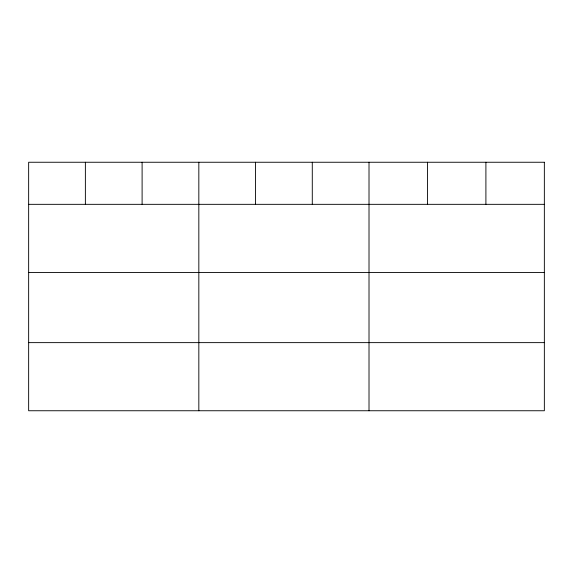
<?xml version="1.0" encoding="UTF-8"?>
<svg xmlns="http://www.w3.org/2000/svg" width="573" height="573" viewBox="0 0 573 573"><rect width="100%" height="100%" fill="white"/><g stroke="black" fill="none" stroke-linecap="round" stroke-linejoin="round"><path stroke-width="0.86" d="M28.65 204.332L544.35 204.332M28.65 272.447L544.35 272.447M28.65 342.633L544.35 342.633M485.904 162.252L485.904 204.332M427.458 162.252L427.458 204.332M369.012 162.252L369.012 410.748M312.285 162.252L312.285 204.332M255.558 162.252L255.558 204.332M198.831 162.252L198.831 410.748M142.104 162.252L142.104 204.332M85.377 162.252L85.377 204.332M544.35 162.252L28.65 162.252L28.65 410.748L544.35 410.748L544.35 162.252"/></g></svg>
